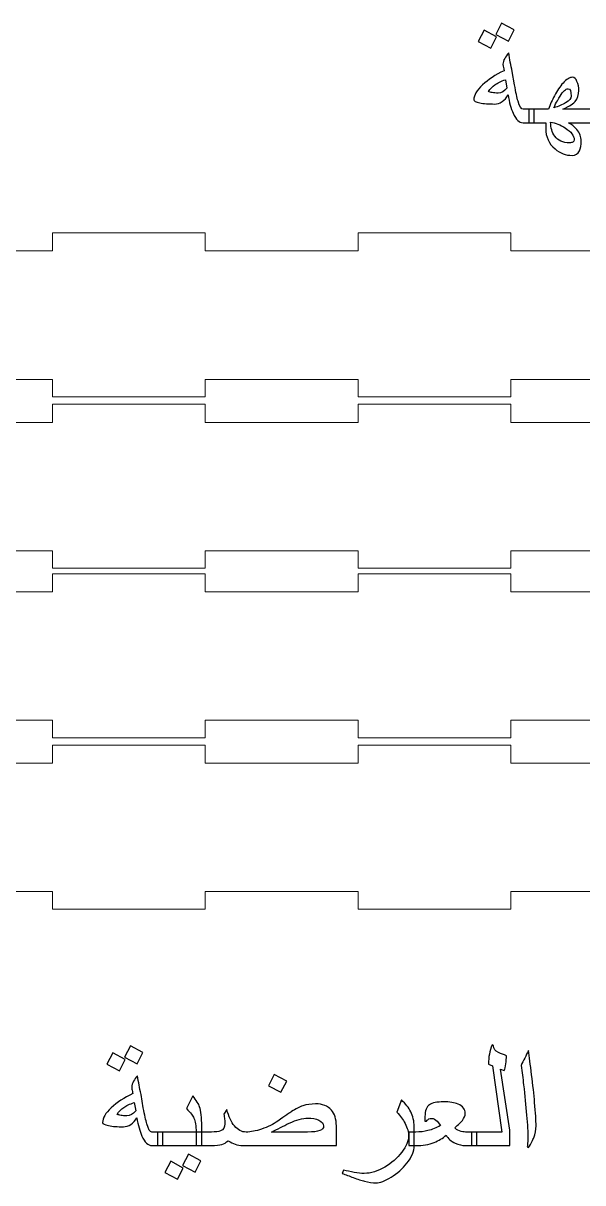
# Model space of a CAD drawing. Header units: millimetres. Extents: x -861 to 465, y -411 to 387.
# Drawn here: x -623.1 to -533.8, y -154.2 to 31 of the extents above; entities that cross this region are included whole.
import ezdxf

# ---------------------------------------------------------------- set-up
doc = ezdxf.new("R2010")
doc.units = ezdxf.units.MM
doc.header["$MEASUREMENT"] = 0
doc.layers.add('Layer 1', color=7, linetype='Continuous')

msp = doc.modelspace()

# ---------------------------------------------------------------- linework, layer by layer
at = {"layer": 'Layer 1', "color": 250}
for points, knots in [([(-547.5436, 28.7928), (-547.5436, 28.7928), (-548.4622, 27.0148), (-548.4622, 27.0148), (-548.4622, 27.0148), (-548.4622, 27.0148), (-550.49, 28.0689), (-550.49, 28.0689), (-550.49, 28.0689), (-550.49, 28.0689), (-549.5333, 29.8596), (-549.5333, 29.8596), (-549.5333, 29.8596), (-549.5333, 29.8596), (-547.5436, 28.7928), (-547.5436, 28.7928)], [0, 0, 0, 0, 0.2, 0.2, 0.2, 0.2, 0.4, 0.4, 0.4, 0.4, 0.6, 0.6, 0.6, 0.6, 1, 1, 1, 1]), ([(-544.7242, 29.9358), (-544.7242, 29.9358), (-545.6386, 28.1324), (-545.6386, 28.1324), (-545.6386, 28.1324), (-545.6386, 28.1324), (-547.6706, 29.1738), (-547.6706, 29.1738), (-547.6706, 29.1738), (-547.6706, 29.1738), (-546.7308, 30.9772), (-546.7308, 30.9772), (-546.7308, 30.9772), (-546.7308, 30.9772), (-544.7242, 29.9358), (-544.7242, 29.9358)], [0, 0, 0, 0, 0.2, 0.2, 0.2, 0.2, 0.4, 0.4, 0.4, 0.4, 0.6, 0.6, 0.6, 0.6, 1, 1, 1, 1]), ([(-541.5492, 15.0768), (-541.5492, 15.0768), (-543.323, 15.0768), (-543.323, 15.0768), (-543.323, 15.0768), (-543.9156, 15.0768), (-544.4406, 15.5848), (-544.8978, 16.5966), (-544.8978, 16.5966), (-545.2364, 17.3586), (-545.5074, 18.3365), (-545.7148, 19.5303), (-545.7148, 19.5303), (-545.9603, 19.0688), (-546.2778, 18.7132), (-546.6546, 18.455), (-546.6546, 18.455), (-547.0356, 18.201), (-547.4378, 18.074), (-547.8569, 18.074), (-547.8569, 18.074), (-548.8051, 18.074), (-549.5968, 18.1375), (-550.2275, 18.2645), (-550.2275, 18.2645), (-550.8583, 18.3957), (-551.1758, 18.5566), (-551.1758, 18.7556), (-551.1758, 18.7556), (-551.1758, 19.4668), (-550.7144, 20.2542), (-549.7915, 21.1178), (-549.7915, 21.1178), (-548.8729, 21.9814), (-547.7214, 22.7391), (-546.3371, 23.3826), (-546.3371, 23.3826), (-546.354, 23.4503), (-546.3879, 23.6197), (-546.4429, 23.9033), (-546.4429, 23.9033), (-546.498, 24.1827), (-546.5276, 24.3563), (-546.5276, 24.4198), (-546.5276, 24.4198), (-546.5276, 24.7034), (-546.4302, 25.0167), (-546.2355, 25.3596), (-546.2355, 25.3596), (-546.0746, 25.6432), (-545.863, 25.9311), (-545.6005, 26.2274), (-545.6005, 26.2274), (-545.5158, 25.7152), (-545.4312, 25.2199), (-545.3465, 24.7415), (-545.3465, 24.7415), (-545.2576, 24.2631), (-545.1602, 23.7678), (-545.0417, 23.2556), (-545.0417, 23.2556), (-545.0417, 23.2556), (-544.6734, 21.1262), (-544.6734, 21.1262), (-544.6734, 21.1262), (-544.466, 19.9536), (-544.2797, 19.0858), (-544.1146, 18.5227), (-544.1146, 18.5227), (-543.8564, 17.6634), (-543.5939, 17.2358), (-543.3187, 17.2358), (-543.3187, 17.2358), (-543.3187, 17.2358), (-541.5492, 17.2358), (-541.5492, 17.2358), (-541.5492, 17.2358), (-541.5492, 17.2358), (-541.5492, 15.0768), (-541.5492, 15.0768)], [0, 0, 0, 0, 0.04761905, 0.04761905, 0.04761905, 0.04761905, 0.0952381, 0.0952381, 0.0952381, 0.0952381, 0.14285714, 0.14285714, 0.14285714, 0.14285714, 0.19047619, 0.19047619, 0.19047619, 0.19047619, 0.23809524, 0.23809524, 0.23809524, 0.23809524, 0.28571429, 0.28571429, 0.28571429, 0.28571429, 0.33333333, 0.33333333, 0.33333333, 0.33333333, 0.38095238, 0.38095238, 0.38095238, 0.38095238, 0.42857143, 0.42857143, 0.42857143, 0.42857143, 0.47619048, 0.47619048, 0.47619048, 0.47619048, 0.52380952, 0.52380952, 0.52380952, 0.52380952, 0.57142857, 0.57142857, 0.57142857, 0.57142857, 0.61904762, 0.61904762, 0.61904762, 0.61904762, 0.66666667, 0.66666667, 0.66666667, 0.66666667, 0.71428571, 0.71428571, 0.71428571, 0.71428571, 0.76190476, 0.76190476, 0.76190476, 0.76190476, 0.80952381, 0.80952381, 0.80952381, 0.80952381, 0.85714286, 0.85714286, 0.85714286, 0.85714286, 0.9047619, 0.9047619, 0.9047619, 0.9047619, 1, 1, 1, 1]), ([(-531.5416, 15.0768), (-531.5416, 15.0768), (-536.0797, 15.0768), (-536.0797, 15.0768), (-536.0797, 15.0768), (-535.5506, 14.827), (-535.1061, 14.4757), (-534.7335, 14.0185), (-534.7335, 14.0185), (-534.2636, 13.447), (-534.0308, 12.8289), (-534.0308, 12.1558), (-534.0308, 12.1558), (-534.0308, 11.5123), (-534.1282, 10.9916), (-534.3271, 10.6022), (-534.3271, 10.6022), (-534.5769, 10.1153), (-534.9621, 9.8698), (-535.4913, 9.8698), (-535.4913, 9.8698), (-536.4777, 9.8698), (-537.3878, 10.2127), (-538.2091, 10.9027), (-538.2091, 10.9027), (-539.1997, 11.7282), (-539.695, 12.8247), (-539.695, 14.1836), (-539.695, 14.1836), (-539.695, 14.1836), (-539.6696, 15.0768), (-539.6696, 15.0768), (-539.6696, 15.0768), (-539.6696, 15.0768), (-542.4128, 15.0768), (-542.4128, 15.0768), (-542.4128, 15.0768), (-542.4128, 15.0768), (-542.4128, 17.2358), (-542.4128, 17.2358), (-542.4128, 17.2358), (-542.4128, 17.2358), (-539.2632, 17.2358), (-539.2632, 17.2358), (-539.2632, 17.2358), (-538.9753, 18.0063), (-538.6578, 18.7175), (-538.3107, 19.3779), (-538.3107, 19.3779), (-537.8747, 20.2161), (-537.4132, 20.8934), (-536.9349, 21.4226), (-536.9349, 21.4226), (-536.3845, 22.0364), (-535.8638, 22.3412), (-535.377, 22.3412), (-535.377, 22.3412), (-535.123, 22.3412), (-534.8986, 22.1168), (-534.7039, 21.6723), (-534.7039, 21.6723), (-534.5092, 21.2278), (-534.4118, 20.7495), (-534.4118, 20.2457), (-534.4118, 20.2457), (-534.4118, 19.5218), (-534.6023, 18.9291), (-534.9791, 18.4762), (-534.9791, 18.4762), (-535.2034, 18.201), (-535.8723, 17.7904), (-536.9857, 17.2358), (-536.9857, 17.2358), (-536.9857, 17.2358), (-531.5416, 17.2358), (-531.5416, 17.2358), (-531.5416, 17.2358), (-531.5416, 17.2358), (-531.5416, 15.0768), (-531.5416, 15.0768)], [0, 0, 0, 0, 0.04761905, 0.04761905, 0.04761905, 0.04761905, 0.0952381, 0.0952381, 0.0952381, 0.0952381, 0.14285714, 0.14285714, 0.14285714, 0.14285714, 0.19047619, 0.19047619, 0.19047619, 0.19047619, 0.23809524, 0.23809524, 0.23809524, 0.23809524, 0.28571429, 0.28571429, 0.28571429, 0.28571429, 0.33333333, 0.33333333, 0.33333333, 0.33333333, 0.38095238, 0.38095238, 0.38095238, 0.38095238, 0.42857143, 0.42857143, 0.42857143, 0.42857143, 0.47619048, 0.47619048, 0.47619048, 0.47619048, 0.52380952, 0.52380952, 0.52380952, 0.52380952, 0.57142857, 0.57142857, 0.57142857, 0.57142857, 0.61904762, 0.61904762, 0.61904762, 0.61904762, 0.66666667, 0.66666667, 0.66666667, 0.66666667, 0.71428571, 0.71428571, 0.71428571, 0.71428571, 0.76190476, 0.76190476, 0.76190476, 0.76190476, 0.80952381, 0.80952381, 0.80952381, 0.80952381, 0.85714286, 0.85714286, 0.85714286, 0.85714286, 0.9047619, 0.9047619, 0.9047619, 0.9047619, 1, 1, 1, 1]), ([(-545.8799, 20.6098), (-545.8799, 20.6098), (-546.1212, 21.9602), (-546.1212, 21.9602), (-546.1212, 21.9602), (-546.8324, 21.702), (-547.3954, 21.4353), (-547.8061, 21.1601), (-547.8061, 21.1601), (-548.2167, 20.8849), (-548.5596, 20.5166), (-548.839, 20.0637), (-548.839, 20.0637), (-548.6654, 19.9875), (-548.4665, 19.9282), (-548.2336, 19.8901), (-548.2336, 19.8901), (-548.005, 19.8478), (-547.6875, 19.8266), (-547.2854, 19.8266), (-547.2854, 19.8266), (-546.7943, 19.8266), (-546.3244, 20.0891), (-545.8799, 20.6098)], [0, 0, 0, 0, 0.14285714, 0.14285714, 0.14285714, 0.14285714, 0.28571429, 0.28571429, 0.28571429, 0.28571429, 0.42857143, 0.42857143, 0.42857143, 0.42857143, 0.57142857, 0.57142857, 0.57142857, 0.57142857, 0.71428571, 0.71428571, 0.71428571, 0.71428571, 1, 1, 1, 1]), ([(-535.631, 19.3313), (-535.631, 20.1187), (-535.7961, 20.5124), (-536.1263, 20.5124), (-536.1263, 20.5124), (-536.4819, 20.5124), (-536.9095, 20.1229), (-537.4048, 19.344), (-537.4048, 19.344), (-537.6461, 18.9715), (-537.9847, 18.3534), (-538.425, 17.4856), (-538.425, 17.4856), (-537.6715, 17.6888), (-537.0365, 17.9512), (-536.5242, 18.2645), (-536.5242, 18.2645), (-535.9273, 18.6286), (-535.631, 18.9842), (-535.631, 19.3313)], [0, 0, 0, 0, 0.16666667, 0.16666667, 0.16666667, 0.16666667, 0.33333333, 0.33333333, 0.33333333, 0.33333333, 0.5, 0.5, 0.5, 0.5, 0.66666667, 0.66666667, 0.66666667, 0.66666667, 1, 1, 1, 1]), ([(-535.1484, 12.359), (-535.1484, 13.0152), (-535.6268, 13.6417), (-536.5877, 14.2471), (-536.5877, 14.2471), (-537.3751, 14.7424), (-538.1456, 15.0556), (-538.9076, 15.1869), (-538.9076, 15.1869), (-538.9076, 14.2767), (-538.6875, 13.5316), (-538.2514, 12.9432), (-538.2514, 12.9432), (-537.7223, 12.232), (-536.9306, 11.8764), (-535.8808, 11.8764), (-535.8808, 11.8764), (-535.6818, 11.8764), (-535.5082, 11.9187), (-535.3643, 11.9992), (-535.3643, 11.9992), (-535.2204, 12.0838), (-535.1484, 12.2024), (-535.1484, 12.359)], [0, 0, 0, 0, 0.14285714, 0.14285714, 0.14285714, 0.14285714, 0.28571429, 0.28571429, 0.28571429, 0.28571429, 0.42857143, 0.42857143, 0.42857143, 0.42857143, 0.57142857, 0.57142857, 0.57142857, 0.57142857, 0.71428571, 0.71428571, 0.71428571, 0.71428571, 1, 1, 1, 1]), ([(-603.9851, -133.351), (-603.9851, -133.351), (-604.8995, -135.1544), (-604.8995, -135.1544), (-604.8995, -135.1544), (-604.8995, -135.1544), (-606.9315, -134.113), (-606.9315, -134.113), (-606.9315, -134.113), (-606.9315, -134.113), (-605.9917, -132.3096), (-605.9917, -132.3096), (-605.9917, -132.3096), (-605.9917, -132.3096), (-603.9851, -133.351), (-603.9851, -133.351)], [0, 0, 0, 0, 0.2, 0.2, 0.2, 0.2, 0.4, 0.4, 0.4, 0.4, 0.6, 0.6, 0.6, 0.6, 1, 1, 1, 1]), ([(-545.4339, -148.21), (-545.4339, -148.21), (-551.5553, -148.21), (-551.5553, -148.21), (-551.5553, -148.21), (-551.5553, -148.21), (-551.5553, -146.051), (-551.5553, -146.051), (-551.5553, -146.051), (-551.5553, -146.051), (-546.6785, -146.051), (-546.6785, -146.051), (-546.6785, -146.051), (-546.6785, -146.051), (-548.2025, -135.5015), (-548.2025, -135.5015), (-548.2025, -135.5015), (-548.2025, -135.5015), (-548.8375, -135.1967), (-548.8375, -135.1967), (-548.8375, -135.1967), (-548.8375, -134.6295), (-548.7867, -134.0961), (-548.6893, -133.5965), (-548.6893, -133.5965), (-548.5877, -133.1012), (-548.4396, -132.6144), (-548.2406, -132.1487), (-548.2406, -132.1487), (-548.2406, -132.1487), (-548.0501, -132.2842), (-548.0501, -132.2842), (-548.0501, -132.2842), (-548.0501, -132.7626), (-547.7792, -133.1224), (-547.2331, -133.3637), (-547.2331, -133.3637), (-546.8182, -133.5288), (-546.3949, -133.6939), (-545.9673, -133.859), (-545.9673, -133.859), (-545.9673, -134.2696), (-546.0012, -134.7057), (-546.0689, -135.1713), (-546.0689, -135.1713), (-546.1324, -135.6412), (-546.2128, -135.9884), (-546.306, -136.217), (-546.306, -136.217), (-546.306, -136.217), (-546.9071, -136.018), (-546.9071, -136.018), (-546.9071, -136.018), (-546.9071, -136.018), (-545.4339, -145.7758), (-545.4339, -145.7758), (-545.4339, -145.7758), (-545.4339, -145.7758), (-545.4339, -148.21), (-545.4339, -148.21)], [0, 0, 0, 0, 0.0625, 0.0625, 0.0625, 0.0625, 0.125, 0.125, 0.125, 0.125, 0.1875, 0.1875, 0.1875, 0.1875, 0.25, 0.25, 0.25, 0.25, 0.3125, 0.3125, 0.3125, 0.3125, 0.375, 0.375, 0.375, 0.375, 0.4375, 0.4375, 0.4375, 0.4375, 0.5, 0.5, 0.5, 0.5, 0.5625, 0.5625, 0.5625, 0.5625, 0.625, 0.625, 0.625, 0.625, 0.6875, 0.6875, 0.6875, 0.6875, 0.75, 0.75, 0.75, 0.75, 0.8125, 0.8125, 0.8125, 0.8125, 0.875, 0.875, 0.875, 0.875, 1, 1, 1, 1]), ([(-541.2429, -145.0435), (-541.2429, -145.7039), (-541.3657, -146.3473), (-541.607, -146.9654), (-541.607, -146.9654), (-541.734, -147.2956), (-542.0049, -147.8205), (-542.424, -148.5402), (-542.424, -148.5402), (-542.424, -148.5402), (-542.6484, -148.4174), (-542.6484, -148.4174), (-542.6484, -148.4174), (-542.6187, -148.1761), (-542.5933, -147.901), (-542.5722, -147.5835), (-542.5722, -147.5835), (-542.551, -147.2702), (-542.5383, -147.0585), (-542.5383, -146.9527), (-542.5383, -146.9527), (-542.5383, -146.0933), (-542.606, -144.8911), (-542.7415, -143.3501), (-542.7415, -143.3501), (-542.8812, -141.8092), (-543.0421, -140.2005), (-543.2326, -138.5199), (-543.2326, -138.5199), (-543.3511, -137.5039), (-543.4781, -136.4667), (-543.6178, -135.4084), (-543.6178, -135.4084), (-543.4527, -135.0443), (-543.2622, -134.6549), (-543.0505, -134.2315), (-543.0505, -134.2315), (-542.8389, -133.8124), (-542.6399, -133.4187), (-542.4494, -133.0462), (-542.4494, -133.0462), (-542.3182, -133.986), (-542.1488, -135.2772), (-541.9456, -136.9112), (-541.9456, -136.9112), (-541.7424, -138.5495), (-541.5816, -140.0227), (-541.4673, -141.3393), (-541.4673, -141.3393), (-541.3191, -142.9734), (-541.2429, -144.2095), (-541.2429, -145.0435)], [0, 0, 0, 0, 0.07142857, 0.07142857, 0.07142857, 0.07142857, 0.14285714, 0.14285714, 0.14285714, 0.14285714, 0.21428571, 0.21428571, 0.21428571, 0.21428571, 0.28571429, 0.28571429, 0.28571429, 0.28571429, 0.35714286, 0.35714286, 0.35714286, 0.35714286, 0.42857143, 0.42857143, 0.42857143, 0.42857143, 0.5, 0.5, 0.5, 0.5, 0.57142857, 0.57142857, 0.57142857, 0.57142857, 0.64285714, 0.64285714, 0.64285714, 0.64285714, 0.71428571, 0.71428571, 0.71428571, 0.71428571, 0.78571429, 0.78571429, 0.78571429, 0.78571429, 0.85714286, 0.85714286, 0.85714286, 0.85714286, 1, 1, 1, 1]), ([(-606.8045, -134.494), (-606.8045, -134.494), (-607.7231, -136.272), (-607.7231, -136.272), (-607.7231, -136.272), (-607.7231, -136.272), (-609.7509, -135.2179), (-609.7509, -135.2179), (-609.7509, -135.2179), (-609.7509, -135.2179), (-608.7942, -133.4272), (-608.7942, -133.4272), (-608.7942, -133.4272), (-608.7942, -133.4272), (-606.8045, -134.494), (-606.8045, -134.494)], [0, 0, 0, 0, 0.2, 0.2, 0.2, 0.2, 0.4, 0.4, 0.4, 0.4, 0.6, 0.6, 0.6, 0.6, 1, 1, 1, 1]), ([(-581.0193, -137.9061), (-581.0193, -137.9061), (-581.976, -139.701), (-581.976, -139.701), (-581.976, -139.701), (-581.976, -139.701), (-583.9657, -138.6638), (-583.9657, -138.6638), (-583.9657, -138.6638), (-583.9657, -138.6638), (-583.0555, -136.8562), (-583.0555, -136.8562), (-583.0555, -136.8562), (-583.0555, -136.8562), (-581.0193, -137.9061), (-581.0193, -137.9061)], [0, 0, 0, 0, 0.2, 0.2, 0.2, 0.2, 0.4, 0.4, 0.4, 0.4, 0.6, 0.6, 0.6, 0.6, 1, 1, 1, 1]), ([(-600.8101, -148.21), (-600.8101, -148.21), (-602.5839, -148.21), (-602.5839, -148.21), (-602.5839, -148.21), (-603.1765, -148.21), (-603.7015, -147.702), (-604.1587, -146.6902), (-604.1587, -146.6902), (-604.4973, -145.9282), (-604.7683, -144.9503), (-604.9757, -143.7565), (-604.9757, -143.7565), (-605.2212, -144.218), (-605.5387, -144.5736), (-605.9155, -144.8318), (-605.9155, -144.8318), (-606.2965, -145.0858), (-606.6987, -145.2128), (-607.1178, -145.2128), (-607.1178, -145.2128), (-608.066, -145.2128), (-608.8577, -145.1493), (-609.4884, -145.0223), (-609.4884, -145.0223), (-610.1192, -144.8911), (-610.4367, -144.7302), (-610.4367, -144.5312), (-610.4367, -144.5312), (-610.4367, -143.82), (-609.9753, -143.0326), (-609.0524, -142.169), (-609.0524, -142.169), (-608.1338, -141.3054), (-606.9823, -140.5477), (-605.598, -139.9042), (-605.598, -139.9042), (-605.6149, -139.8365), (-605.6488, -139.6671), (-605.7038, -139.3835), (-605.7038, -139.3835), (-605.7589, -139.1041), (-605.7885, -138.9305), (-605.7885, -138.867), (-605.7885, -138.867), (-605.7885, -138.5834), (-605.6911, -138.2701), (-605.4964, -137.9272), (-605.4964, -137.9272), (-605.3355, -137.6436), (-605.1239, -137.3557), (-604.8614, -137.0594), (-604.8614, -137.0594), (-604.7767, -137.5716), (-604.6921, -138.0669), (-604.6074, -138.5453), (-604.6074, -138.5453), (-604.5185, -139.0237), (-604.4211, -139.519), (-604.3026, -140.0312), (-604.3026, -140.0312), (-604.3026, -140.0312), (-603.9343, -142.1606), (-603.9343, -142.1606), (-603.9343, -142.1606), (-603.7269, -143.3332), (-603.5406, -144.201), (-603.3755, -144.7641), (-603.3755, -144.7641), (-603.1173, -145.6234), (-602.8548, -146.051), (-602.5796, -146.051), (-602.5796, -146.051), (-602.5796, -146.051), (-600.8101, -146.051), (-600.8101, -146.051), (-600.8101, -146.051), (-600.8101, -146.051), (-600.8101, -148.21), (-600.8101, -148.21)], [0, 0, 0, 0, 0.04761905, 0.04761905, 0.04761905, 0.04761905, 0.0952381, 0.0952381, 0.0952381, 0.0952381, 0.14285714, 0.14285714, 0.14285714, 0.14285714, 0.19047619, 0.19047619, 0.19047619, 0.19047619, 0.23809524, 0.23809524, 0.23809524, 0.23809524, 0.28571429, 0.28571429, 0.28571429, 0.28571429, 0.33333333, 0.33333333, 0.33333333, 0.33333333, 0.38095238, 0.38095238, 0.38095238, 0.38095238, 0.42857143, 0.42857143, 0.42857143, 0.42857143, 0.47619048, 0.47619048, 0.47619048, 0.47619048, 0.52380952, 0.52380952, 0.52380952, 0.52380952, 0.57142857, 0.57142857, 0.57142857, 0.57142857, 0.61904762, 0.61904762, 0.61904762, 0.61904762, 0.66666667, 0.66666667, 0.66666667, 0.66666667, 0.71428571, 0.71428571, 0.71428571, 0.71428571, 0.76190476, 0.76190476, 0.76190476, 0.76190476, 0.80952381, 0.80952381, 0.80952381, 0.80952381, 0.85714286, 0.85714286, 0.85714286, 0.85714286, 0.9047619, 0.9047619, 0.9047619, 0.9047619, 1, 1, 1, 1]), ([(-594.6125, -148.21), (-594.6125, -148.21), (-601.6737, -148.21), (-601.6737, -148.21), (-601.6737, -148.21), (-601.6737, -148.21), (-601.6737, -146.051), (-601.6737, -146.051), (-601.6737, -146.051), (-601.6737, -146.051), (-595.5015, -146.051), (-595.5015, -146.051), (-595.5015, -146.051), (-595.5015, -145.0773), (-595.62, -144.3365), (-595.8529, -143.8243), (-595.8529, -143.8243), (-596.0095, -143.4687), (-596.399, -142.9607), (-597.0255, -142.2918), (-597.0255, -142.2918), (-597.0255, -142.2918), (-596.0476, -140.2598), (-596.0476, -140.2598), (-596.0476, -140.2598), (-595.4592, -141.0133), (-595.0909, -141.5975), (-594.9427, -142.0209), (-594.9427, -142.0209), (-594.7226, -142.6559), (-594.6125, -143.71), (-594.6125, -145.1832), (-594.6125, -145.1832), (-594.6125, -145.1832), (-594.6125, -148.21), (-594.6125, -148.21)], [0, 0, 0, 0, 0.1, 0.1, 0.1, 0.1, 0.2, 0.2, 0.2, 0.2, 0.3, 0.3, 0.3, 0.3, 0.4, 0.4, 0.4, 0.4, 0.5, 0.5, 0.5, 0.5, 0.6, 0.6, 0.6, 0.6, 0.7, 0.7, 0.7, 0.7, 0.8, 0.8, 0.8, 0.8, 1, 1, 1, 1]), ([(-605.1408, -142.677), (-605.1408, -142.677), (-605.3821, -141.3266), (-605.3821, -141.3266), (-605.3821, -141.3266), (-606.0933, -141.5848), (-606.6563, -141.8515), (-607.067, -142.1267), (-607.067, -142.1267), (-607.4776, -142.4019), (-607.8205, -142.7702), (-608.0999, -143.2231), (-608.0999, -143.2231), (-607.9263, -143.2993), (-607.7274, -143.3586), (-607.4945, -143.3967), (-607.4945, -143.3967), (-607.2659, -143.439), (-606.9484, -143.4602), (-606.5463, -143.4602), (-606.5463, -143.4602), (-606.0552, -143.4602), (-605.5853, -143.1977), (-605.1408, -142.677)], [0, 0, 0, 0, 0.14285714, 0.14285714, 0.14285714, 0.14285714, 0.28571429, 0.28571429, 0.28571429, 0.28571429, 0.42857143, 0.42857143, 0.42857143, 0.42857143, 0.57142857, 0.57142857, 0.57142857, 0.57142857, 0.71428571, 0.71428571, 0.71428571, 0.71428571, 1, 1, 1, 1]), ([(-573.1199, -148.21), (-573.1199, -148.21), (-588.017, -148.21), (-588.017, -148.21), (-588.017, -148.21), (-588.4615, -148.21), (-588.8891, -148.1338), (-589.2955, -147.9856), (-589.2955, -147.9856), (-589.6003, -147.8713), (-589.9601, -147.6851), (-590.3707, -147.4268), (-590.3707, -147.4268), (-590.7179, -147.7274), (-591.065, -147.9306), (-591.4121, -148.0407), (-591.4121, -148.0407), (-591.7635, -148.155), (-592.3138, -148.21), (-593.0758, -148.21), (-593.0758, -148.21), (-593.0758, -148.21), (-595.4719, -148.21), (-595.4719, -148.21), (-595.4719, -148.21), (-595.4719, -148.21), (-595.4719, -146.051), (-595.4719, -146.051), (-595.4719, -146.051), (-595.4719, -146.051), (-593.0716, -146.051), (-593.0716, -146.051), (-593.0716, -146.051), (-592.4027, -146.051), (-591.9201, -145.9917), (-591.628, -145.8774), (-591.628, -145.8774), (-591.1497, -145.6869), (-590.9084, -145.3059), (-590.9084, -144.7387), (-590.9084, -144.7387), (-590.9084, -144.4974), (-590.9211, -144.2561), (-590.9507, -144.0105), (-590.9507, -144.0105), (-590.9803, -143.7692), (-591.0227, -143.5025), (-591.0777, -143.2147), (-591.0777, -143.2147), (-591.0777, -143.2147), (-590.5824, -142.4696), (-590.5824, -142.4696), (-590.5824, -142.4696), (-590.2945, -143.5914), (-589.8966, -144.4593), (-589.3928, -145.0731), (-589.3928, -145.0731), (-588.8552, -145.725), (-588.2244, -146.051), (-587.4963, -146.051), (-587.4963, -146.051), (-586.802, -146.051), (-585.9892, -145.8944), (-585.0537, -145.5811), (-585.0537, -145.5811), (-584.0461, -145.2424), (-583.1783, -144.8106), (-582.4544, -144.2942), (-582.4544, -144.2942), (-581.2691, -143.4517), (-580.5494, -142.948), (-580.2827, -142.7829), (-580.2827, -142.7829), (-579.6138, -142.3511), (-579.0085, -142.0463), (-578.4624, -141.8642), (-578.4624, -141.8642), (-577.8485, -141.6568), (-577.1797, -141.5552), (-576.4515, -141.5552), (-576.4515, -141.5552), (-575.3297, -141.5552), (-574.483, -141.8812), (-573.9115, -142.5331), (-573.9115, -142.5331), (-573.3824, -143.1385), (-573.1199, -143.9851), (-573.1199, -145.0731), (-573.1199, -145.0731), (-573.1199, -145.0731), (-573.1199, -148.21), (-573.1199, -148.21)], [0, 0, 0, 0, 0.04166667, 0.04166667, 0.04166667, 0.04166667, 0.08333333, 0.08333333, 0.08333333, 0.08333333, 0.125, 0.125, 0.125, 0.125, 0.16666667, 0.16666667, 0.16666667, 0.16666667, 0.20833333, 0.20833333, 0.20833333, 0.20833333, 0.25, 0.25, 0.25, 0.25, 0.29166667, 0.29166667, 0.29166667, 0.29166667, 0.33333333, 0.33333333, 0.33333333, 0.33333333, 0.375, 0.375, 0.375, 0.375, 0.41666667, 0.41666667, 0.41666667, 0.41666667, 0.45833333, 0.45833333, 0.45833333, 0.45833333, 0.5, 0.5, 0.5, 0.5, 0.54166667, 0.54166667, 0.54166667, 0.54166667, 0.58333333, 0.58333333, 0.58333333, 0.58333333, 0.625, 0.625, 0.625, 0.625, 0.66666667, 0.66666667, 0.66666667, 0.66666667, 0.70833333, 0.70833333, 0.70833333, 0.70833333, 0.75, 0.75, 0.75, 0.75, 0.79166667, 0.79166667, 0.79166667, 0.79166667, 0.83333333, 0.83333333, 0.83333333, 0.83333333, 0.875, 0.875, 0.875, 0.875, 0.91666667, 0.91666667, 0.91666667, 0.91666667, 1, 1, 1, 1]), ([(-560.6951, -148.2058), (-560.6951, -149.1159), (-561.0846, -150.06), (-561.8635, -151.0379), (-561.8635, -151.0379), (-562.5408, -151.8972), (-563.3833, -152.6381), (-564.395, -153.2604), (-564.395, -153.2604), (-565.3518, -153.8573), (-566.1434, -154.1536), (-566.7657, -154.1536), (-566.7657, -154.1536), (-567.3372, -154.1536), (-567.951, -154.0689), (-568.6157, -153.9038), (-568.6157, -153.9038), (-569.1194, -153.7811), (-569.7248, -153.5821), (-570.4275, -153.3154), (-570.4275, -153.3154), (-571.0202, -153.091), (-571.6129, -152.8667), (-572.2013, -152.6423), (-572.2013, -152.6423), (-572.2013, -152.6423), (-571.9896, -152.147), (-571.9896, -152.147), (-571.9896, -152.147), (-571.4435, -152.2571), (-570.8763, -152.3671), (-570.2836, -152.4814), (-570.2836, -152.4814), (-569.6909, -152.5957), (-569.1533, -152.655), (-568.6749, -152.655), (-568.6749, -152.655), (-567.6166, -152.655), (-566.5117, -152.3163), (-565.3602, -151.639), (-565.3602, -151.639), (-564.3146, -151.0167), (-563.4256, -150.2335), (-562.689, -149.2853), (-562.689, -149.2853), (-561.9524, -148.337), (-561.5841, -147.4861), (-561.5841, -146.7241), (-561.5841, -146.7241), (-561.5841, -146.0679), (-561.7746, -145.3821), (-562.1514, -144.6625), (-562.1514, -144.6625), (-562.4562, -144.0825), (-562.888, -143.4898), (-563.4383, -142.876), (-563.4383, -142.876), (-563.4383, -142.876), (-562.7398, -140.9202), (-562.7398, -140.9202), (-562.7398, -140.9202), (-562.0625, -141.551), (-561.5629, -142.1775), (-561.2412, -142.8083), (-561.2412, -142.8083), (-560.8771, -143.5195), (-560.6951, -144.3153), (-560.6951, -145.1916), (-560.6951, -145.1916), (-560.6951, -145.1916), (-560.6951, -148.2058), (-560.6951, -148.2058)], [0, 0, 0, 0, 0.05263158, 0.05263158, 0.05263158, 0.05263158, 0.10526316, 0.10526316, 0.10526316, 0.10526316, 0.15789474, 0.15789474, 0.15789474, 0.15789474, 0.21052632, 0.21052632, 0.21052632, 0.21052632, 0.26315789, 0.26315789, 0.26315789, 0.26315789, 0.31578947, 0.31578947, 0.31578947, 0.31578947, 0.36842105, 0.36842105, 0.36842105, 0.36842105, 0.42105263, 0.42105263, 0.42105263, 0.42105263, 0.47368421, 0.47368421, 0.47368421, 0.47368421, 0.52631579, 0.52631579, 0.52631579, 0.52631579, 0.57894737, 0.57894737, 0.57894737, 0.57894737, 0.63157895, 0.63157895, 0.63157895, 0.63157895, 0.68421053, 0.68421053, 0.68421053, 0.68421053, 0.73684211, 0.73684211, 0.73684211, 0.73684211, 0.78947368, 0.78947368, 0.78947368, 0.78947368, 0.84210526, 0.84210526, 0.84210526, 0.84210526, 0.89473684, 0.89473684, 0.89473684, 0.89473684, 1, 1, 1, 1]), ([(-550.6917, -148.21), (-550.6917, -148.21), (-552.512, -148.21), (-552.512, -148.21), (-552.512, -148.21), (-553.0497, -148.21), (-553.5915, -148.083), (-554.1461, -147.8248), (-554.1461, -147.8248), (-554.8065, -147.52), (-555.2849, -147.0924), (-555.5812, -146.5463), (-555.5812, -146.5463), (-556.1358, -147.0458), (-556.7708, -147.4268), (-557.482, -147.702), (-557.482, -147.702), (-558.3498, -148.0407), (-559.3362, -148.21), (-560.4453, -148.21), (-560.4453, -148.21), (-560.4453, -148.21), (-561.5629, -148.21), (-561.5629, -148.21), (-561.5629, -148.21), (-561.5629, -148.21), (-561.5629, -146.051), (-561.5629, -146.051), (-561.5629, -146.051), (-561.5629, -146.051), (-560.4453, -146.051), (-560.4453, -146.051), (-560.4453, -146.051), (-559.751, -146.051), (-559.1033, -145.9748), (-558.5064, -145.8266), (-558.5064, -145.8266), (-557.8291, -145.6573), (-557.1602, -145.3821), (-556.5083, -145.0011), (-556.5083, -145.0011), (-556.5083, -145.0011), (-557.0332, -144.3365), (-557.0332, -144.3365), (-557.0332, -144.3365), (-557.2999, -144.0232), (-557.6005, -143.8666), (-557.9307, -143.8666), (-557.9307, -143.8666), (-558.0831, -143.8666), (-558.2143, -143.892), (-558.3329, -143.947), (-558.3329, -143.947), (-558.4472, -144.0021), (-558.5784, -144.1164), (-558.7181, -144.2984), (-558.7181, -144.2984), (-558.7181, -144.2984), (-558.9721, -144.2984), (-558.9721, -144.2984), (-558.9721, -144.2984), (-558.9721, -144.2984), (-558.9721, -143.566), (-558.9721, -143.566), (-558.9721, -143.566), (-558.9721, -142.6516), (-558.7308, -142.0251), (-558.2524, -141.6864), (-558.2524, -141.6864), (-557.8164, -141.3774), (-557.0586, -141.225), (-555.9749, -141.225), (-555.9749, -141.225), (-555.0436, -141.225), (-554.2816, -141.3478), (-553.6974, -141.5975), (-553.6974, -141.5975), (-552.9311, -141.9193), (-552.5459, -142.4188), (-552.5459, -143.0877), (-552.5459, -143.0877), (-552.5459, -143.4433), (-552.6983, -143.8116), (-553.0031, -144.1926), (-553.0031, -144.1926), (-553.2232, -144.472), (-553.6296, -144.8614), (-554.2223, -145.361), (-554.2223, -145.361), (-554.0911, -145.5557), (-553.8371, -145.7208), (-553.4603, -145.852), (-553.4603, -145.852), (-553.0835, -145.9833), (-552.7703, -146.051), (-552.512, -146.051), (-552.512, -146.051), (-552.512, -146.051), (-550.6917, -146.051), (-550.6917, -146.051), (-550.6917, -146.051), (-550.6917, -146.051), (-550.6917, -148.21), (-550.6917, -148.21)], [0, 0, 0, 0, 0.03703704, 0.03703704, 0.03703704, 0.03703704, 0.07407407, 0.07407407, 0.07407407, 0.07407407, 0.11111111, 0.11111111, 0.11111111, 0.11111111, 0.14814815, 0.14814815, 0.14814815, 0.14814815, 0.18518519, 0.18518519, 0.18518519, 0.18518519, 0.22222222, 0.22222222, 0.22222222, 0.22222222, 0.25925926, 0.25925926, 0.25925926, 0.25925926, 0.2962963, 0.2962963, 0.2962963, 0.2962963, 0.33333333, 0.33333333, 0.33333333, 0.33333333, 0.37037037, 0.37037037, 0.37037037, 0.37037037, 0.40740741, 0.40740741, 0.40740741, 0.40740741, 0.44444444, 0.44444444, 0.44444444, 0.44444444, 0.48148148, 0.48148148, 0.48148148, 0.48148148, 0.51851852, 0.51851852, 0.51851852, 0.51851852, 0.55555556, 0.55555556, 0.55555556, 0.55555556, 0.59259259, 0.59259259, 0.59259259, 0.59259259, 0.62962963, 0.62962963, 0.62962963, 0.62962963, 0.66666667, 0.66666667, 0.66666667, 0.66666667, 0.7037037, 0.7037037, 0.7037037, 0.7037037, 0.74074074, 0.74074074, 0.74074074, 0.74074074, 0.77777778, 0.77777778, 0.77777778, 0.77777778, 0.81481481, 0.81481481, 0.81481481, 0.81481481, 0.85185185, 0.85185185, 0.85185185, 0.85185185, 0.88888889, 0.88888889, 0.88888889, 0.88888889, 0.92592593, 0.92592593, 0.92592593, 0.92592593, 1, 1, 1, 1]), ([(-575.1519, -145.0985), (-575.1519, -144.6963), (-575.4017, -144.3831), (-575.9054, -144.1545), (-575.9054, -144.1545), (-576.4092, -143.9301), (-576.9976, -143.8158), (-577.6665, -143.8158), (-577.6665, -143.8158), (-578.492, -143.8158), (-579.4911, -144.091), (-580.6637, -144.6413), (-580.6637, -144.6413), (-581.595, -145.1112), (-582.5264, -145.5811), (-583.4492, -146.051), (-583.4492, -146.051), (-583.4492, -146.051), (-577.7385, -146.051), (-577.7385, -146.051), (-577.7385, -146.051), (-576.841, -146.051), (-576.1848, -145.9748), (-575.77, -145.8182), (-575.77, -145.8182), (-575.3593, -145.6615), (-575.1519, -145.4202), (-575.1519, -145.0985)], [0, 0, 0, 0, 0.125, 0.125, 0.125, 0.125, 0.25, 0.25, 0.25, 0.25, 0.375, 0.375, 0.375, 0.375, 0.5, 0.5, 0.5, 0.5, 0.625, 0.625, 0.625, 0.625, 0.75, 0.75, 0.75, 0.75, 1, 1, 1, 1]), ([(-594.7395, -150.6484), (-594.7395, -150.6484), (-595.6539, -152.4518), (-595.6539, -152.4518), (-595.6539, -152.4518), (-595.6539, -152.4518), (-597.6859, -151.4104), (-597.6859, -151.4104), (-597.6859, -151.4104), (-597.6859, -151.4104), (-596.7461, -149.607), (-596.7461, -149.607), (-596.7461, -149.607), (-596.7461, -149.607), (-594.7395, -150.6484), (-594.7395, -150.6484)], [0, 0, 0, 0, 0.2, 0.2, 0.2, 0.2, 0.4, 0.4, 0.4, 0.4, 0.6, 0.6, 0.6, 0.6, 1, 1, 1, 1]), ([(-597.5589, -151.7914), (-597.5589, -151.7914), (-598.4775, -153.5694), (-598.4775, -153.5694), (-598.4775, -153.5694), (-598.4775, -153.5694), (-600.5053, -152.5153), (-600.5053, -152.5153), (-600.5053, -152.5153), (-600.5053, -152.5153), (-599.5486, -150.7246), (-599.5486, -150.7246), (-599.5486, -150.7246), (-599.5486, -150.7246), (-597.5589, -151.7914), (-597.5589, -151.7914)], [0, 0, 0, 0, 0.2, 0.2, 0.2, 0.2, 0.4, 0.4, 0.4, 0.4, 0.6, 0.6, 0.6, 0.6, 1, 1, 1, 1])]:
    msp.add_open_spline(points, degree=3, knots=knots, dxfattribs=at)
at = {"layer": 'Layer 1', "color": 250, "lineweight": 9}
for points in [[(-423.3219, -25.8878), (-423.3219, -25.8878), (-423.3219, -28.6895), (-423.3219, -28.6895), (-423.3219, -28.6895), (-423.3219, -28.6895), (-398.9319, -28.6895), (-398.9319, -28.6895), (-398.9319, -28.6895), (-398.9319, -28.6895), (-398.9319, -25.8878), (-398.9319, -25.8878), (-398.9319, -25.8878), (-398.9319, -25.8878), (-366.0769, -25.8878), (-366.0769, -25.8878), (-366.0769, -25.8878), (-366.0769, -25.8878), (-366.0769, -5.3878), (-366.0769, -5.3878), (-366.0769, -5.3878), (-366.0769, -5.3878), (-398.9319, -5.3878), (-398.9319, -5.3878), (-398.9319, -5.3878), (-398.9319, -5.3878), (-398.9319, -2.5061), (-398.9319, -2.5061), (-398.9319, -2.5061), (-398.9319, -2.5061), (-423.3219, -2.5061), (-423.3219, -2.5061), (-423.3219, -2.5061), (-423.3219, -2.5061), (-423.3219, -5.3878), (-423.3219, -5.3878), (-423.3219, -5.3878), (-423.3219, -5.3878), (-447.7119, -5.3878), (-447.7119, -5.3878), (-447.7119, -5.3878), (-447.7119, -5.3878), (-447.7119, -2.5061), (-447.7119, -2.5061), (-447.7119, -2.5061), (-447.7119, -2.5061), (-472.1019, -2.5061), (-472.1019, -2.5061), (-472.1019, -2.5061), (-472.1019, -2.5061), (-472.1019, -5.3878), (-472.1019, -5.3878), (-472.1019, -5.3878), (-472.1019, -5.3878), (-496.4919, -5.3878), (-496.4919, -5.3878), (-496.4919, -5.3878), (-496.4919, -5.3878), (-496.4919, -2.5061), (-496.4919, -2.5061), (-496.4919, -2.5061), (-496.4919, -2.5061), (-520.8819, -2.5061), (-520.8819, -2.5061), (-520.8819, -2.5061), (-520.8819, -2.5061), (-520.8819, -5.3878), (-520.8819, -5.3878), (-520.8819, -5.3878), (-520.8819, -5.3878), (-545.2719, -5.3878), (-545.2719, -5.3878), (-545.2719, -5.3878), (-545.2719, -5.3878), (-545.2719, -2.5061), (-545.2719, -2.5061), (-545.2719, -2.5061), (-545.2719, -2.5061), (-569.6619, -2.5061), (-569.6619, -2.5061), (-569.6619, -2.5061), (-569.6619, -2.5061), (-569.6619, -5.3878), (-569.6619, -5.3878), (-569.6619, -5.3878), (-569.6619, -5.3878), (-594.0519, -5.3878), (-594.0519, -5.3878), (-594.0519, -5.3878), (-594.0519, -5.3878), (-594.0519, -2.5061), (-594.0519, -2.5061), (-594.0519, -2.5061), (-594.0519, -2.5061), (-618.4419, -2.5061), (-618.4419, -2.5061), (-618.4419, -2.5061), (-618.4419, -2.5061), (-618.4419, -5.3878), (-618.4419, -5.3878), (-618.4419, -5.3878), (-618.4419, -5.3878), (-642.8319, -5.3878), (-642.8319, -5.3878), (-642.8319, -5.3878), (-642.8319, -5.3878), (-642.8319, -2.5061), (-642.8319, -2.5061), (-642.8319, -2.5061), (-642.8319, -2.5061), (-667.2219, -2.5061), (-667.2219, -2.5061), (-667.2219, -2.5061), (-667.2219, -2.5061), (-667.2219, -5.3878), (-667.2219, -5.3878), (-667.2219, -5.3878), (-667.2219, -5.3878), (-700.0769, -5.3878), (-700.0769, -5.3878), (-700.0769, -5.3878), (-700.0769, -5.3878), (-700.0769, -25.8878), (-700.0769, -25.8878), (-700.0769, -25.8878), (-700.0769, -25.8878), (-667.2219, -25.8878), (-667.2219, -25.8878), (-667.2219, -25.8878), (-667.2219, -25.8878), (-667.2219, -28.6895), (-667.2219, -28.6895), (-667.2219, -28.6895), (-667.2219, -28.6895), (-642.8319, -28.6895), (-642.8319, -28.6895), (-642.8319, -28.6895), (-642.8319, -28.6895), (-642.8319, -25.8878), (-642.8319, -25.8878), (-642.8319, -25.8878), (-642.8319, -25.8878), (-618.4419, -25.8878), (-618.4419, -25.8878), (-618.4419, -25.8878), (-618.4419, -25.8878), (-618.4419, -28.6895), (-618.4419, -28.6895), (-618.4419, -28.6895), (-618.4419, -28.6895), (-594.0519, -28.6895), (-594.0519, -28.6895), (-594.0519, -28.6895), (-594.0519, -28.6895), (-594.0519, -25.8878), (-594.0519, -25.8878), (-594.0519, -25.8878), (-594.0519, -25.8878), (-569.6619, -25.8878), (-569.6619, -25.8878), (-569.6619, -25.8878), (-569.6619, -25.8878), (-569.6619, -28.6895), (-569.6619, -28.6895), (-569.6619, -28.6895), (-569.6619, -28.6895), (-545.2719, -28.6895), (-545.2719, -28.6895), (-545.2719, -28.6895), (-545.2719, -28.6895), (-545.2719, -25.8878), (-545.2719, -25.8878), (-545.2719, -25.8878), (-545.2719, -25.8878), (-520.8819, -25.8878), (-520.8819, -25.8878), (-520.8819, -25.8878), (-520.8819, -25.8878), (-520.8819, -28.6895), (-520.8819, -28.6895), (-520.8819, -28.6895), (-520.8819, -28.6895), (-496.4919, -28.6895), (-496.4919, -28.6895), (-496.4919, -28.6895), (-496.4919, -28.6895), (-496.4919, -25.8878), (-496.4919, -25.8878), (-496.4919, -25.8878), (-496.4919, -25.8878), (-472.1019, -25.8878), (-472.1019, -25.8878), (-472.1019, -25.8878), (-472.1019, -25.8878), (-472.1019, -28.6895), (-472.1019, -28.6895), (-472.1019, -28.6895), (-472.1019, -28.6895), (-447.7119, -28.6895), (-447.7119, -28.6895), (-447.7119, -28.6895), (-447.7119, -28.6895), (-447.7119, -25.8878), (-447.7119, -25.8878), (-447.7119, -25.8878), (-447.7119, -25.8878), (-423.3219, -25.8878), (-423.3219, -25.8878)], [(-423.3219, -53.2486), (-423.3219, -53.2486), (-423.3219, -56.0503), (-423.3219, -56.0503), (-423.3219, -56.0503), (-423.3219, -56.0503), (-398.9319, -56.0503), (-398.9319, -56.0503), (-398.9319, -56.0503), (-398.9319, -56.0503), (-398.9319, -53.2486), (-398.9319, -53.2486), (-398.9319, -53.2486), (-398.9319, -53.2486), (-366.0769, -53.2486), (-366.0769, -53.2486), (-366.0769, -53.2486), (-366.0769, -53.2486), (-366.0769, -32.7486), (-366.0769, -32.7486), (-366.0769, -32.7486), (-366.0769, -32.7486), (-398.9319, -32.7486), (-398.9319, -32.7486), (-398.9319, -32.7486), (-398.9319, -32.7486), (-398.9319, -29.8669), (-398.9319, -29.8669), (-398.9319, -29.8669), (-398.9319, -29.8669), (-423.3219, -29.8669), (-423.3219, -29.8669), (-423.3219, -29.8669), (-423.3219, -29.8669), (-423.3219, -32.7486), (-423.3219, -32.7486), (-423.3219, -32.7486), (-423.3219, -32.7486), (-447.7119, -32.7486), (-447.7119, -32.7486), (-447.7119, -32.7486), (-447.7119, -32.7486), (-447.7119, -29.8669), (-447.7119, -29.8669), (-447.7119, -29.8669), (-447.7119, -29.8669), (-472.1019, -29.8669), (-472.1019, -29.8669), (-472.1019, -29.8669), (-472.1019, -29.8669), (-472.1019, -32.7486), (-472.1019, -32.7486), (-472.1019, -32.7486), (-472.1019, -32.7486), (-496.4919, -32.7486), (-496.4919, -32.7486), (-496.4919, -32.7486), (-496.4919, -32.7486), (-496.4919, -29.8669), (-496.4919, -29.8669), (-496.4919, -29.8669), (-496.4919, -29.8669), (-520.8819, -29.8669), (-520.8819, -29.8669), (-520.8819, -29.8669), (-520.8819, -29.8669), (-520.8819, -32.7486), (-520.8819, -32.7486), (-520.8819, -32.7486), (-520.8819, -32.7486), (-545.2719, -32.7486), (-545.2719, -32.7486), (-545.2719, -32.7486), (-545.2719, -32.7486), (-545.2719, -29.8669), (-545.2719, -29.8669), (-545.2719, -29.8669), (-545.2719, -29.8669), (-569.6619, -29.8669), (-569.6619, -29.8669), (-569.6619, -29.8669), (-569.6619, -29.8669), (-569.6619, -32.7486), (-569.6619, -32.7486), (-569.6619, -32.7486), (-569.6619, -32.7486), (-594.0519, -32.7486), (-594.0519, -32.7486), (-594.0519, -32.7486), (-594.0519, -32.7486), (-594.0519, -29.8669), (-594.0519, -29.8669), (-594.0519, -29.8669), (-594.0519, -29.8669), (-618.4419, -29.8669), (-618.4419, -29.8669), (-618.4419, -29.8669), (-618.4419, -29.8669), (-618.4419, -32.7486), (-618.4419, -32.7486), (-618.4419, -32.7486), (-618.4419, -32.7486), (-642.8319, -32.7486), (-642.8319, -32.7486), (-642.8319, -32.7486), (-642.8319, -32.7486), (-642.8319, -29.8669), (-642.8319, -29.8669), (-642.8319, -29.8669), (-642.8319, -29.8669), (-667.2219, -29.8669), (-667.2219, -29.8669), (-667.2219, -29.8669), (-667.2219, -29.8669), (-667.2219, -32.7486), (-667.2219, -32.7486), (-667.2219, -32.7486), (-667.2219, -32.7486), (-700.0769, -32.7486), (-700.0769, -32.7486), (-700.0769, -32.7486), (-700.0769, -32.7486), (-700.0769, -53.2486), (-700.0769, -53.2486), (-700.0769, -53.2486), (-700.0769, -53.2486), (-667.2219, -53.2486), (-667.2219, -53.2486), (-667.2219, -53.2486), (-667.2219, -53.2486), (-667.2219, -56.0503), (-667.2219, -56.0503), (-667.2219, -56.0503), (-667.2219, -56.0503), (-642.8319, -56.0503), (-642.8319, -56.0503), (-642.8319, -56.0503), (-642.8319, -56.0503), (-642.8319, -53.2486), (-642.8319, -53.2486), (-642.8319, -53.2486), (-642.8319, -53.2486), (-618.4419, -53.2486), (-618.4419, -53.2486), (-618.4419, -53.2486), (-618.4419, -53.2486), (-618.4419, -56.0503), (-618.4419, -56.0503), (-618.4419, -56.0503), (-618.4419, -56.0503), (-594.0519, -56.0503), (-594.0519, -56.0503), (-594.0519, -56.0503), (-594.0519, -56.0503), (-594.0519, -53.2486), (-594.0519, -53.2486), (-594.0519, -53.2486), (-594.0519, -53.2486), (-569.6619, -53.2486), (-569.6619, -53.2486), (-569.6619, -53.2486), (-569.6619, -53.2486), (-569.6619, -56.0503), (-569.6619, -56.0503), (-569.6619, -56.0503), (-569.6619, -56.0503), (-545.2719, -56.0503), (-545.2719, -56.0503), (-545.2719, -56.0503), (-545.2719, -56.0503), (-545.2719, -53.2486), (-545.2719, -53.2486), (-545.2719, -53.2486), (-545.2719, -53.2486), (-520.8819, -53.2486), (-520.8819, -53.2486), (-520.8819, -53.2486), (-520.8819, -53.2486), (-520.8819, -56.0503), (-520.8819, -56.0503), (-520.8819, -56.0503), (-520.8819, -56.0503), (-496.4919, -56.0503), (-496.4919, -56.0503), (-496.4919, -56.0503), (-496.4919, -56.0503), (-496.4919, -53.2486), (-496.4919, -53.2486), (-496.4919, -53.2486), (-496.4919, -53.2486), (-472.1019, -53.2486), (-472.1019, -53.2486), (-472.1019, -53.2486), (-472.1019, -53.2486), (-472.1019, -56.0503), (-472.1019, -56.0503), (-472.1019, -56.0503), (-472.1019, -56.0503), (-447.7119, -56.0503), (-447.7119, -56.0503), (-447.7119, -56.0503), (-447.7119, -56.0503), (-447.7119, -53.2486), (-447.7119, -53.2486), (-447.7119, -53.2486), (-447.7119, -53.2486), (-423.3219, -53.2486), (-423.3219, -53.2486)], [(-423.3219, -80.2878), (-423.3219, -80.2878), (-423.3219, -83.0895), (-423.3219, -83.0895), (-423.3219, -83.0895), (-423.3219, -83.0895), (-398.9319, -83.0895), (-398.9319, -83.0895), (-398.9319, -83.0895), (-398.9319, -83.0895), (-398.9319, -80.2878), (-398.9319, -80.2878), (-398.9319, -80.2878), (-398.9319, -80.2878), (-366.0769, -80.2878), (-366.0769, -80.2878), (-366.0769, -80.2878), (-366.0769, -80.2878), (-366.0769, -59.7878), (-366.0769, -59.7878), (-366.0769, -59.7878), (-366.0769, -59.7878), (-398.9319, -59.7878), (-398.9319, -59.7878), (-398.9319, -59.7878), (-398.9319, -59.7878), (-398.9319, -56.9061), (-398.9319, -56.9061), (-398.9319, -56.9061), (-398.9319, -56.9061), (-423.3219, -56.9061), (-423.3219, -56.9061), (-423.3219, -56.9061), (-423.3219, -56.9061), (-423.3219, -59.7878), (-423.3219, -59.7878), (-423.3219, -59.7878), (-423.3219, -59.7878), (-447.7119, -59.7878), (-447.7119, -59.7878), (-447.7119, -59.7878), (-447.7119, -59.7878), (-447.7119, -56.9061), (-447.7119, -56.9061), (-447.7119, -56.9061), (-447.7119, -56.9061), (-472.1019, -56.9061), (-472.1019, -56.9061), (-472.1019, -56.9061), (-472.1019, -56.9061), (-472.1019, -59.7878), (-472.1019, -59.7878), (-472.1019, -59.7878), (-472.1019, -59.7878), (-496.4919, -59.7878), (-496.4919, -59.7878), (-496.4919, -59.7878), (-496.4919, -59.7878), (-496.4919, -56.9061), (-496.4919, -56.9061), (-496.4919, -56.9061), (-496.4919, -56.9061), (-520.8819, -56.9061), (-520.8819, -56.9061), (-520.8819, -56.9061), (-520.8819, -56.9061), (-520.8819, -59.7878), (-520.8819, -59.7878), (-520.8819, -59.7878), (-520.8819, -59.7878), (-545.2719, -59.7878), (-545.2719, -59.7878), (-545.2719, -59.7878), (-545.2719, -59.7878), (-545.2719, -56.9061), (-545.2719, -56.9061), (-545.2719, -56.9061), (-545.2719, -56.9061), (-569.6619, -56.9061), (-569.6619, -56.9061), (-569.6619, -56.9061), (-569.6619, -56.9061), (-569.6619, -59.7878), (-569.6619, -59.7878), (-569.6619, -59.7878), (-569.6619, -59.7878), (-594.0519, -59.7878), (-594.0519, -59.7878), (-594.0519, -59.7878), (-594.0519, -59.7878), (-594.0519, -56.9061), (-594.0519, -56.9061), (-594.0519, -56.9061), (-594.0519, -56.9061), (-618.4419, -56.9061), (-618.4419, -56.9061), (-618.4419, -56.9061), (-618.4419, -56.9061), (-618.4419, -59.7878), (-618.4419, -59.7878), (-618.4419, -59.7878), (-618.4419, -59.7878), (-642.8319, -59.7878), (-642.8319, -59.7878), (-642.8319, -59.7878), (-642.8319, -59.7878), (-642.8319, -56.9061), (-642.8319, -56.9061), (-642.8319, -56.9061), (-642.8319, -56.9061), (-667.2219, -56.9061), (-667.2219, -56.9061), (-667.2219, -56.9061), (-667.2219, -56.9061), (-667.2219, -59.7878), (-667.2219, -59.7878), (-667.2219, -59.7878), (-667.2219, -59.7878), (-700.0769, -59.7878), (-700.0769, -59.7878), (-700.0769, -59.7878), (-700.0769, -59.7878), (-700.0769, -80.2878), (-700.0769, -80.2878), (-700.0769, -80.2878), (-700.0769, -80.2878), (-667.2219, -80.2878), (-667.2219, -80.2878), (-667.2219, -80.2878), (-667.2219, -80.2878), (-667.2219, -83.0895), (-667.2219, -83.0895), (-667.2219, -83.0895), (-667.2219, -83.0895), (-642.8319, -83.0895), (-642.8319, -83.0895), (-642.8319, -83.0895), (-642.8319, -83.0895), (-642.8319, -80.2878), (-642.8319, -80.2878), (-642.8319, -80.2878), (-642.8319, -80.2878), (-618.4419, -80.2878), (-618.4419, -80.2878), (-618.4419, -80.2878), (-618.4419, -80.2878), (-618.4419, -83.0895), (-618.4419, -83.0895), (-618.4419, -83.0895), (-618.4419, -83.0895), (-594.0519, -83.0895), (-594.0519, -83.0895), (-594.0519, -83.0895), (-594.0519, -83.0895), (-594.0519, -80.2878), (-594.0519, -80.2878), (-594.0519, -80.2878), (-594.0519, -80.2878), (-569.6619, -80.2878), (-569.6619, -80.2878), (-569.6619, -80.2878), (-569.6619, -80.2878), (-569.6619, -83.0895), (-569.6619, -83.0895), (-569.6619, -83.0895), (-569.6619, -83.0895), (-545.2719, -83.0895), (-545.2719, -83.0895), (-545.2719, -83.0895), (-545.2719, -83.0895), (-545.2719, -80.2878), (-545.2719, -80.2878), (-545.2719, -80.2878), (-545.2719, -80.2878), (-520.8819, -80.2878), (-520.8819, -80.2878), (-520.8819, -80.2878), (-520.8819, -80.2878), (-520.8819, -83.0895), (-520.8819, -83.0895), (-520.8819, -83.0895), (-520.8819, -83.0895), (-496.4919, -83.0895), (-496.4919, -83.0895), (-496.4919, -83.0895), (-496.4919, -83.0895), (-496.4919, -80.2878), (-496.4919, -80.2878), (-496.4919, -80.2878), (-496.4919, -80.2878), (-472.1019, -80.2878), (-472.1019, -80.2878), (-472.1019, -80.2878), (-472.1019, -80.2878), (-472.1019, -83.0895), (-472.1019, -83.0895), (-472.1019, -83.0895), (-472.1019, -83.0895), (-447.7119, -83.0895), (-447.7119, -83.0895), (-447.7119, -83.0895), (-447.7119, -83.0895), (-447.7119, -80.2878), (-447.7119, -80.2878), (-447.7119, -80.2878), (-447.7119, -80.2878), (-423.3219, -80.2878), (-423.3219, -80.2878)], [(-423.3219, -107.6486), (-423.3219, -107.6486), (-423.3219, -110.4503), (-423.3219, -110.4503), (-423.3219, -110.4503), (-423.3219, -110.4503), (-398.9319, -110.4503), (-398.9319, -110.4503), (-398.9319, -110.4503), (-398.9319, -110.4503), (-398.9319, -107.6486), (-398.9319, -107.6486), (-398.9319, -107.6486), (-398.9319, -107.6486), (-366.0769, -107.6486), (-366.0769, -107.6486), (-366.0769, -107.6486), (-366.0769, -107.6486), (-366.0769, -87.1486), (-366.0769, -87.1486), (-366.0769, -87.1486), (-366.0769, -87.1486), (-398.9319, -87.1486), (-398.9319, -87.1486), (-398.9319, -87.1486), (-398.9319, -87.1486), (-398.9319, -84.2669), (-398.9319, -84.2669), (-398.9319, -84.2669), (-398.9319, -84.2669), (-423.3219, -84.2669), (-423.3219, -84.2669), (-423.3219, -84.2669), (-423.3219, -84.2669), (-423.3219, -87.1486), (-423.3219, -87.1486), (-423.3219, -87.1486), (-423.3219, -87.1486), (-447.7119, -87.1486), (-447.7119, -87.1486), (-447.7119, -87.1486), (-447.7119, -87.1486), (-447.7119, -84.2669), (-447.7119, -84.2669), (-447.7119, -84.2669), (-447.7119, -84.2669), (-472.1019, -84.2669), (-472.1019, -84.2669), (-472.1019, -84.2669), (-472.1019, -84.2669), (-472.1019, -87.1486), (-472.1019, -87.1486), (-472.1019, -87.1486), (-472.1019, -87.1486), (-496.4919, -87.1486), (-496.4919, -87.1486), (-496.4919, -87.1486), (-496.4919, -87.1486), (-496.4919, -84.2669), (-496.4919, -84.2669), (-496.4919, -84.2669), (-496.4919, -84.2669), (-520.8819, -84.2669), (-520.8819, -84.2669), (-520.8819, -84.2669), (-520.8819, -84.2669), (-520.8819, -87.1486), (-520.8819, -87.1486), (-520.8819, -87.1486), (-520.8819, -87.1486), (-545.2719, -87.1486), (-545.2719, -87.1486), (-545.2719, -87.1486), (-545.2719, -87.1486), (-545.2719, -84.2669), (-545.2719, -84.2669), (-545.2719, -84.2669), (-545.2719, -84.2669), (-569.6619, -84.2669), (-569.6619, -84.2669), (-569.6619, -84.2669), (-569.6619, -84.2669), (-569.6619, -87.1486), (-569.6619, -87.1486), (-569.6619, -87.1486), (-569.6619, -87.1486), (-594.0519, -87.1486), (-594.0519, -87.1486), (-594.0519, -87.1486), (-594.0519, -87.1486), (-594.0519, -84.2669), (-594.0519, -84.2669), (-594.0519, -84.2669), (-594.0519, -84.2669), (-618.4419, -84.2669), (-618.4419, -84.2669), (-618.4419, -84.2669), (-618.4419, -84.2669), (-618.4419, -87.1486), (-618.4419, -87.1486), (-618.4419, -87.1486), (-618.4419, -87.1486), (-642.8319, -87.1486), (-642.8319, -87.1486), (-642.8319, -87.1486), (-642.8319, -87.1486), (-642.8319, -84.2669), (-642.8319, -84.2669), (-642.8319, -84.2669), (-642.8319, -84.2669), (-667.2219, -84.2669), (-667.2219, -84.2669), (-667.2219, -84.2669), (-667.2219, -84.2669), (-667.2219, -87.1486), (-667.2219, -87.1486), (-667.2219, -87.1486), (-667.2219, -87.1486), (-700.0769, -87.1486), (-700.0769, -87.1486), (-700.0769, -87.1486), (-700.0769, -87.1486), (-700.0769, -107.6486), (-700.0769, -107.6486), (-700.0769, -107.6486), (-700.0769, -107.6486), (-667.2219, -107.6486), (-667.2219, -107.6486), (-667.2219, -107.6486), (-667.2219, -107.6486), (-667.2219, -110.4503), (-667.2219, -110.4503), (-667.2219, -110.4503), (-667.2219, -110.4503), (-642.8319, -110.4503), (-642.8319, -110.4503), (-642.8319, -110.4503), (-642.8319, -110.4503), (-642.8319, -107.6486), (-642.8319, -107.6486), (-642.8319, -107.6486), (-642.8319, -107.6486), (-618.4419, -107.6486), (-618.4419, -107.6486), (-618.4419, -107.6486), (-618.4419, -107.6486), (-618.4419, -110.4503), (-618.4419, -110.4503), (-618.4419, -110.4503), (-618.4419, -110.4503), (-594.0519, -110.4503), (-594.0519, -110.4503), (-594.0519, -110.4503), (-594.0519, -110.4503), (-594.0519, -107.6486), (-594.0519, -107.6486), (-594.0519, -107.6486), (-594.0519, -107.6486), (-569.6619, -107.6486), (-569.6619, -107.6486), (-569.6619, -107.6486), (-569.6619, -107.6486), (-569.6619, -110.4503), (-569.6619, -110.4503), (-569.6619, -110.4503), (-569.6619, -110.4503), (-545.2719, -110.4503), (-545.2719, -110.4503), (-545.2719, -110.4503), (-545.2719, -110.4503), (-545.2719, -107.6486), (-545.2719, -107.6486), (-545.2719, -107.6486), (-545.2719, -107.6486), (-520.8819, -107.6486), (-520.8819, -107.6486), (-520.8819, -107.6486), (-520.8819, -107.6486), (-520.8819, -110.4503), (-520.8819, -110.4503), (-520.8819, -110.4503), (-520.8819, -110.4503), (-496.4919, -110.4503), (-496.4919, -110.4503), (-496.4919, -110.4503), (-496.4919, -110.4503), (-496.4919, -107.6486), (-496.4919, -107.6486), (-496.4919, -107.6486), (-496.4919, -107.6486), (-472.1019, -107.6486), (-472.1019, -107.6486), (-472.1019, -107.6486), (-472.1019, -107.6486), (-472.1019, -110.4503), (-472.1019, -110.4503), (-472.1019, -110.4503), (-472.1019, -110.4503), (-447.7119, -110.4503), (-447.7119, -110.4503), (-447.7119, -110.4503), (-447.7119, -110.4503), (-447.7119, -107.6486), (-447.7119, -107.6486), (-447.7119, -107.6486), (-447.7119, -107.6486), (-423.3219, -107.6486), (-423.3219, -107.6486)]]:
    msp.add_open_spline(points, degree=3, knots=[0, 0, 0, 0, 0.01886792, 0.01886792, 0.01886792, 0.01886792, 0.03773585, 0.03773585, 0.03773585, 0.03773585, 0.05660377, 0.05660377, 0.05660377, 0.05660377, 0.0754717, 0.0754717, 0.0754717, 0.0754717, 0.09433962, 0.09433962, 0.09433962, 0.09433962, 0.11320755, 0.11320755, 0.11320755, 0.11320755, 0.13207547, 0.13207547, 0.13207547, 0.13207547, 0.1509434, 0.1509434, 0.1509434, 0.1509434, 0.16981132, 0.16981132, 0.16981132, 0.16981132, 0.18867925, 0.18867925, 0.18867925, 0.18867925, 0.20754717, 0.20754717, 0.20754717, 0.20754717, 0.22641509, 0.22641509, 0.22641509, 0.22641509, 0.24528302, 0.24528302, 0.24528302, 0.24528302, 0.26415094, 0.26415094, 0.26415094, 0.26415094, 0.28301887, 0.28301887, 0.28301887, 0.28301887, 0.30188679, 0.30188679, 0.30188679, 0.30188679, 0.32075472, 0.32075472, 0.32075472, 0.32075472, 0.33962264, 0.33962264, 0.33962264, 0.33962264, 0.35849057, 0.35849057, 0.35849057, 0.35849057, 0.37735849, 0.37735849, 0.37735849, 0.37735849, 0.39622642, 0.39622642, 0.39622642, 0.39622642, 0.41509434, 0.41509434, 0.41509434, 0.41509434, 0.43396226, 0.43396226, 0.43396226, 0.43396226, 0.45283019, 0.45283019, 0.45283019, 0.45283019, 0.47169811, 0.47169811, 0.47169811, 0.47169811, 0.49056604, 0.49056604, 0.49056604, 0.49056604, 0.50943396, 0.50943396, 0.50943396, 0.50943396, 0.52830189, 0.52830189, 0.52830189, 0.52830189, 0.54716981, 0.54716981, 0.54716981, 0.54716981, 0.56603774, 0.56603774, 0.56603774, 0.56603774, 0.58490566, 0.58490566, 0.58490566, 0.58490566, 0.60377358, 0.60377358, 0.60377358, 0.60377358, 0.62264151, 0.62264151, 0.62264151, 0.62264151, 0.64150943, 0.64150943, 0.64150943, 0.64150943, 0.66037736, 0.66037736, 0.66037736, 0.66037736, 0.67924528, 0.67924528, 0.67924528, 0.67924528, 0.69811321, 0.69811321, 0.69811321, 0.69811321, 0.71698113, 0.71698113, 0.71698113, 0.71698113, 0.73584906, 0.73584906, 0.73584906, 0.73584906, 0.75471698, 0.75471698, 0.75471698, 0.75471698, 0.77358491, 0.77358491, 0.77358491, 0.77358491, 0.79245283, 0.79245283, 0.79245283, 0.79245283, 0.81132075, 0.81132075, 0.81132075, 0.81132075, 0.83018868, 0.83018868, 0.83018868, 0.83018868, 0.8490566, 0.8490566, 0.8490566, 0.8490566, 0.86792453, 0.86792453, 0.86792453, 0.86792453, 0.88679245, 0.88679245, 0.88679245, 0.88679245, 0.90566038, 0.90566038, 0.90566038, 0.90566038, 0.9245283, 0.9245283, 0.9245283, 0.9245283, 0.94339623, 0.94339623, 0.94339623, 0.94339623, 0.96226415, 0.96226415, 0.96226415, 0.96226415, 1, 1, 1, 1], dxfattribs=at)

doc.saveas('drawing.dxf')
